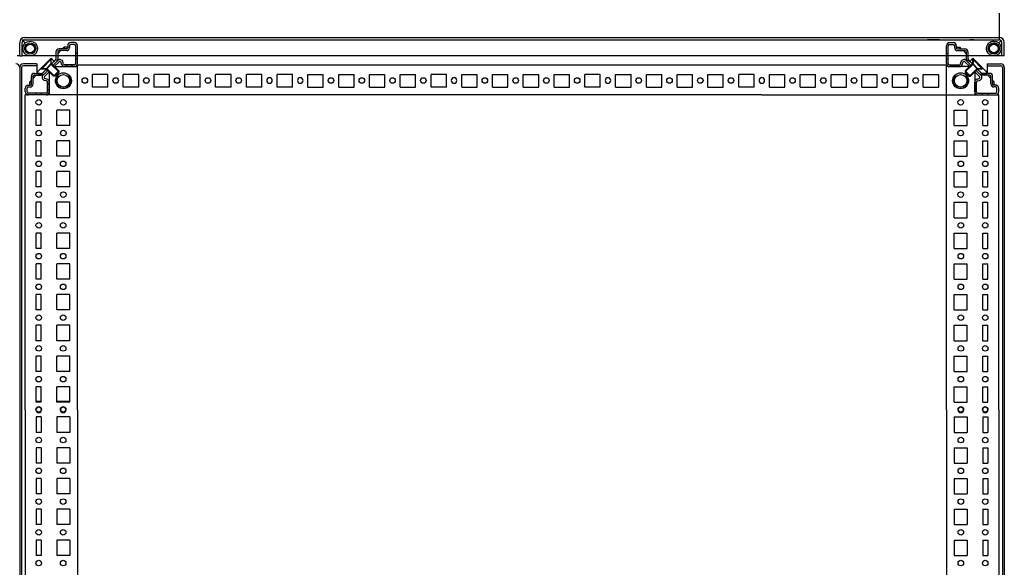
# Model space of a CAD drawing. Header units: inches. Extents: x 100535554 to 201081702, y 63708552 to 127420865.
# Drawn here: x 100540610.7 to 100540802.7, y 63710519.5 to 63710626.5 of the extents above; entities that cross this region are included whole.
import ezdxf

# ---------------------------------------------------------------- set-up
doc = ezdxf.new("R2010")
doc.units = ezdxf.units.IN
doc.header["$MEASUREMENT"] = 0
doc.linetypes.add('HIDDEN', pattern=[0.375, 0.25, -0.125])
doc.styles.get("Standard").update_dxf_attribs({"font": 'arial.ttf'})
doc.dimstyles.new('ISO-25', dxfattribs={"dimtxt": 2.5, "dimasz": 2.5, "dimexe": 1.25, "dimexo": 0.625, "dimtad": 1, "dimtxsty": 'Standard', "dimcen": 2.5, "dimadec": 0, "dimazin": 0, "dimtfac": 1, "dimtmove": 0, "dimatfit": 3, "dimfxl": 1, "dimarcsym": 0})

# ---------------------------------------------------------------- blocks, each defined once
blk = doc.blocks.new('*D82')
at = {"color": 3, "lineweight": -2, "ltscale": 10, "transparency": 16777216}
for p, q in [((100540419.7, 63710623.67), (100540419.7, 63710649.52)), ((100540422.2, 63710648.27), (100540799.28, 63710648.27)), ((100540801.78, 63710622.71), (100540801.78, 63710649.52))]:
    blk.add_line(p, q, dxfattribs=at)
at = {"color": 3, "ltscale": 10, "transparency": 16777216}
for points in [[(100540422.2, 63710648.69), (100540422.2, 63710647.85), (100540419.7, 63710648.27)], [(100540799.28, 63710648.69), (100540799.28, 63710647.85), (100540801.78, 63710648.27)]]:
    blk.add_solid(points, dxfattribs=at)
at = {"layer": 'Defpoints', "color": 0, "ltscale": 10, "transparency": 16777216}
for p in [(100540801.78, 63710648.27), (100540419.7, 63710623.04), (100540801.78, 63710622.08)]:
    blk.add_point(p, dxfattribs=at)
at = {"ltscale": 10, "transparency": 16777216, "insert": (100540610.74, 63710650.17), "char_height": 2.5, "attachment_point": 5}
blk.add_mtext('1200', dxfattribs=at)

msp = doc.modelspace()

# ---------------------------------------------------------------- linework, layer by layer
for p, q in [((100540611.695, 63710623.041), (100540658.574, 63710623.041)), ((100540658.574, 63710623.041), (100540801.775, 63710623.041)), ((100540794.002, 63710623.041), (100540794.242, 63710623.041)), ((100540610.735, 63710619.441), (100540610.735, 63710622.081)), ((100540610.735, 63710619.441), (100540610.735, 63710622.081)), ((100540611.204, 63710622.561), (100540613.539, 63710622.561)), ((100540611.215, 63710619.441), (100540611.215, 63710622.081)), ((100540611.356, 63710622.42), (100540611.811, 63710621.965)), ((100540611.695, 63710622.561), (100540658.574, 63710622.561)), ((100540612.514, 63710622.561), (100540613.539, 63710622.561)), ((100540616.354, 63710622.561), (100540617.127, 63710622.561)), ((100540619.855, 63710620.821), (100540618.415, 63710620.821)), ((100540619.855, 63710620.821), (100540618.415, 63710620.821)), ((100540619.135, 63710620.821), (100540619.431, 63710621.116)), ((100540620.095, 63710621.116), (100540619.431, 63710621.116)), ((100540619.431, 63710621.116), (100540619.431, 63710620.821)), ((100540620.095, 63710621.421), (100540620.095, 63710621.061)), ((100540620.455, 63710621.421), (100540620.455, 63710621.061)), ((100540621.415, 63710622.021), (100540620.695, 63710622.021)), ((100540621.415, 63710621.661), (100540620.695, 63710621.661)), ((100540621.655, 63710617.941), (100540621.655, 63710621.421)), ((100540622.015, 63710617.941), (100540622.015, 63710621.421)), ((100540658.574, 63710622.561), (100540801.775, 63710622.561)), ((100540790.097, 63710622.561), (100540787.762, 63710622.561)), ((100540788.787, 63710622.561), (100540787.762, 63710622.561)), ((100540791.455, 63710617.941), (100540791.455, 63710621.421)), ((100540791.815, 63710617.941), (100540791.815, 63710621.421)), ((100540792.055, 63710622.021), (100540792.775, 63710622.021)), ((100540792.055, 63710621.661), (100540792.775, 63710621.661)), ((100540793.015, 63710621.421), (100540793.015, 63710621.061)), ((100540793.375, 63710621.421), (100540793.375, 63710621.061)), ((100540793.375, 63710621.116), (100540794.04, 63710621.116)), ((100540793.615, 63710620.821), (100540795.055, 63710620.821)), ((100540793.615, 63710620.821), (100540795.055, 63710620.821)), ((100540794.335, 63710620.821), (100540794.04, 63710621.116)), ((100540794.04, 63710621.116), (100540794.04, 63710620.821)), ((100540796.793, 63710622.561), (100540796.02, 63710622.561)), ((100540802.115, 63710622.42), (100540801.66, 63710621.965)), ((100540802.255, 63710619.441), (100540802.255, 63710622.081)), ((100540802.735, 63710619.441), (100540802.735, 63710622.081)), ((100540610.735, 63710619.441), (100540610.255, 63710619.441)), ((100540610.735, 63710619.441), (100540611.215, 63710619.441)), ((100540802.255, 63710619.441), (100540611.215, 63710619.441)), ((100540614.188, 63710616.309), (100540616.864, 63710618.985)), ((100540616.811, 63710618.932), (100540616.811, 63710617.999)), ((100540616.864, 63710618.985), (100540617.543, 63710618.307)), ((100540617.815, 63710620.221), (100540617.815, 63710618.828)), ((100540617.815, 63710620.221), (100540617.815, 63710618.808)), ((100540618.775, 63710620.461), (100540618.175, 63710619.861)), ((100540618.175, 63710620.221), (100540618.175, 63710618.808)), ((100540619.855, 63710620.461), (100540618.415, 63710620.461)), ((100540622.015, 63710619.921), (100540621.655, 63710619.921)), ((100540791.455, 63710619.921), (100540791.815, 63710619.921)), ((100540792.562, 63710619.474), (100540792.562, 63710619.441)), ((100540793.615, 63710620.461), (100540795.055, 63710620.461)), ((100540794.695, 63710620.461), (100540795.295, 63710619.861)), ((100540795.295, 63710620.221), (100540795.295, 63710618.808)), ((100540795.655, 63710620.221), (100540795.655, 63710618.828)), ((100540795.655, 63710620.221), (100540795.655, 63710618.808)), ((100540796.607, 63710618.985), (100540795.928, 63710618.307)), ((100540799.283, 63710616.309), (100540796.607, 63710618.985)), ((100540796.66, 63710618.932), (100540796.66, 63710617.999)), ((100540802.735, 63710619.441), (100540802.255, 63710619.441)), ((100540610.735, 63710617.161), (100540610.735, 63710483.719)), ((100540610.735, 63710617.161), (100540610.735, 63710483.719)), ((100540611.095, 63710617.161), (100540611.095, 63710483.719)), ((100540614.095, 63710617.881), (100540611.455, 63710617.881)), ((100540614.095, 63710617.521), (100540611.455, 63710617.521)), ((100540614.095, 63710617.881), (100540614.095, 63710616.021)), ((100540616.898, 63710618.805), (100540615.031, 63710616.938)), ((100540615.233, 63710616.126), (100540617.745, 63710618.639)), ((100540616.898, 63710617.956), (100540615.88, 63710616.938)), ((100540616.768, 63710617.956), (100540616.811, 63710617.999)), ((100540616.938, 63710617.872), (100540616.811, 63710617.999)), ((100540616.896, 63710617.829), (100540616.938, 63710617.872)), ((100540616.898, 63710617.956), (100540616.898, 63710618.805)), ((100540616.898, 63710618.771), (100540617.029, 63710618.771)), ((100540618.341, 63710616.514), (100540616.898, 63710617.956)), ((100540616.898, 63710617.746), (100540616.898, 63710617.956)), ((100540618.341, 63710616.304), (100540616.898, 63710617.746)), ((100540616.938, 63710617.872), (100540617.108, 63710617.872)), ((100540617.235, 63710617.62), (100540618.165, 63710618.55)), ((100540617.49, 63710617.365), (100540618.42, 63710618.295)), ((100540617.514, 63710617.341), (100540622.015, 63710617.341)), ((100540618.91, 63710617.806), (100540618.824, 63710618.179)), ((100540619.261, 63710617.887), (100540619.174, 63710618.26)), ((100540621.415, 63710617.701), (100540619.494, 63710617.701)), ((100540621.415, 63710617.341), (100540619.494, 63710617.341)), ((100540619.915, 63710617.341), (100540619.915, 63710617.701)), ((100540620.995, 63710617.341), (100540620.995, 63710617.701)), ((100540622.015, 63710618.841), (100540621.655, 63710618.841)), ((100540621.969, 63710617.709), (100540791.502, 63710617.709)), ((100540622.015, 63710567.389), (100540622.015, 63710617.709)), ((100540791.455, 63710618.841), (100540791.815, 63710618.841)), ((100540791.455, 63710567.389), (100540791.455, 63710617.709)), ((100540792.055, 63710617.701), (100540793.977, 63710617.701)), ((100540795.957, 63710617.341), (100540792.055, 63710617.341)), ((100540792.055, 63710617.341), (100540793.977, 63710617.341)), ((100540792.475, 63710617.341), (100540792.475, 63710617.701)), ((100540793.555, 63710617.341), (100540793.555, 63710617.701)), ((100540794.21, 63710617.887), (100540794.297, 63710618.26)), ((100540794.561, 63710617.806), (100540794.647, 63710618.179)), ((100540795.981, 63710617.365), (100540795.051, 63710618.295)), ((100540795.13, 63710616.514), (100540796.573, 63710617.956)), ((100540795.13, 63710616.304), (100540796.573, 63710617.746)), ((100540796.236, 63710617.62), (100540795.306, 63710618.55)), ((100540798.238, 63710616.126), (100540795.726, 63710618.639)), ((100540796.533, 63710617.872), (100540796.363, 63710617.872)), ((100540796.533, 63710617.872), (100540796.66, 63710617.999)), ((100540796.575, 63710617.829), (100540796.533, 63710617.872)), ((100540796.573, 63710617.956), (100540796.573, 63710618.805)), ((100540796.573, 63710618.805), (100540798.44, 63710616.938)), ((100540796.573, 63710617.956), (100540797.591, 63710616.938)), ((100540796.573, 63710617.746), (100540796.573, 63710617.956)), ((100540796.702, 63710617.956), (100540796.66, 63710617.999)), ((100540799.375, 63710617.881), (100540799.375, 63710616.021)), ((100540799.375, 63710617.881), (100540802.015, 63710617.881)), ((100540799.375, 63710617.521), (100540802.015, 63710617.521)), ((100540802.375, 63710617.161), (100540802.375, 63710483.719)), ((100540802.735, 63710617.161), (100540802.735, 63710483.719)), ((100540613.015, 63710613.981), (100540613.015, 63710615.421)), ((100540613.015, 63710613.981), (100540613.015, 63710615.421)), ((100540613.375, 63710615.061), (100540613.975, 63710615.661)), ((100540613.375, 63710613.981), (100540613.375, 63710615.421)), ((100540613.615, 63710616.021), (100540615.009, 63710616.021)), ((100540613.615, 63710616.021), (100540615.028, 63710616.021)), ((100540613.615, 63710616.021), (100540615.028, 63710616.021)), ((100540613.615, 63710616.021), (100540615.009, 63710616.021)), ((100540613.615, 63710615.661), (100540614.978, 63710615.661)), ((100540614.259, 63710615.9), (100540614.178, 63710615.98)), ((100540614.25, 63710616.021), (100540614.73, 63710616.021)), ((100540614.73, 63710615.891), (100540614.259, 63710615.9)), ((100540614.349, 63710616.021), (100540614.73, 63710616.021)), ((100540614.73, 63710616.021), (100540614.349, 63710616.021)), ((100540614.774, 63710616.896), (100540615.708, 63710616.896)), ((100540615.88, 63710616.938), (100540615.031, 63710616.938)), ((100540615.287, 63710615.671), (100540616.217, 63710616.601)), ((100540615.348, 63710616.941), (100540615.708, 63710616.941)), ((100540615.541, 63710615.416), (100540616.471, 63710616.347)), ((100540615.835, 63710616.769), (100540615.708, 63710616.896)), ((100540615.835, 63710616.769), (100540615.878, 63710616.811)), ((100540615.835, 63710616.769), (100540615.835, 63710616.599)), ((100540617.322, 63710615.496), (100540615.88, 63710616.938)), ((100540616.09, 63710616.938), (100540615.88, 63710616.938)), ((100540617.533, 63710615.496), (100540616.09, 63710616.938)), ((100540616.495, 63710616.323), (100540616.495, 63710611.821)), ((100540618.341, 63710616.514), (100540617.322, 63710615.496)), ((100540617.662, 63710615.496), (100540617.322, 63710615.496)), ((100540618.341, 63710616.175), (100540617.662, 63710615.496)), ((100540618.341, 63710616.514), (100540618.341, 63710616.175)), ((100540624.945, 63710613.321), (100540624.945, 63710615.841)), ((100540627.945, 63710615.841), (100540624.945, 63710615.841)), ((100540627.945, 63710613.321), (100540627.945, 63710615.841)), ((100540630.945, 63710613.321), (100540630.945, 63710615.841)), ((100540633.945, 63710615.841), (100540630.945, 63710615.841)), ((100540633.945, 63710613.321), (100540633.945, 63710615.841)), ((100540636.945, 63710613.321), (100540636.945, 63710615.841)), ((100540639.945, 63710615.841), (100540636.945, 63710615.841)), ((100540639.945, 63710613.321), (100540639.945, 63710615.841)), ((100540642.945, 63710613.321), (100540642.945, 63710615.841)), ((100540645.945, 63710615.841), (100540642.945, 63710615.841)), ((100540645.945, 63710613.321), (100540645.945, 63710615.841)), ((100540648.945, 63710613.321), (100540648.945, 63710615.841)), ((100540651.945, 63710615.841), (100540648.945, 63710615.841)), ((100540651.945, 63710613.321), (100540651.945, 63710615.841)), ((100540657.945, 63710615.841), (100540654.945, 63710615.841)), ((100540654.945, 63710613.321), (100540654.945, 63710615.841)), ((100540657.945, 63710613.321), (100540657.945, 63710615.841)), ((100540663.945, 63710615.841), (100540660.945, 63710615.841)), ((100540660.945, 63710613.321), (100540660.945, 63710615.841)), ((100540663.945, 63710613.321), (100540663.945, 63710615.841)), ((100540666.945, 63710613.321), (100540666.945, 63710615.841)), ((100540666.945, 63710615.841), (100540669.945, 63710615.841)), ((100540669.945, 63710613.321), (100540669.945, 63710615.841)), ((100540672.945, 63710613.321), (100540672.945, 63710615.841)), ((100540672.945, 63710615.841), (100540675.945, 63710615.841)), ((100540675.945, 63710613.321), (100540675.945, 63710615.841)), ((100540678.945, 63710615.841), (100540681.945, 63710615.841)), ((100540678.945, 63710613.321), (100540678.945, 63710615.841)), ((100540681.945, 63710613.321), (100540681.945, 63710615.841)), ((100540684.945, 63710613.321), (100540684.945, 63710615.841)), ((100540684.945, 63710615.841), (100540687.945, 63710615.841)), ((100540687.945, 63710613.321), (100540687.945, 63710615.841)), ((100540693.945, 63710615.841), (100540690.945, 63710615.841)), ((100540690.945, 63710613.321), (100540690.945, 63710615.841)), ((100540690.945, 63710613.321), (100540690.945, 63710615.841)), ((100540693.945, 63710613.321), (100540693.945, 63710615.841)), ((100540696.945, 63710613.321), (100540696.945, 63710615.841)), ((100540696.945, 63710615.841), (100540699.945, 63710615.841)), ((100540699.945, 63710613.321), (100540699.945, 63710615.841)), ((100540702.945, 63710613.321), (100540702.945, 63710615.841)), ((100540702.945, 63710615.841), (100540705.945, 63710615.841)), ((100540705.945, 63710613.321), (100540705.945, 63710615.841)), ((100540708.945, 63710615.841), (100540711.945, 63710615.841)), ((100540708.945, 63710613.321), (100540708.945, 63710615.841)), ((100540711.945, 63710613.321), (100540711.945, 63710615.841)), ((100540714.945, 63710613.321), (100540714.945, 63710615.841)), ((100540714.945, 63710615.841), (100540717.945, 63710615.841)), ((100540717.945, 63710613.321), (100540717.945, 63710615.841)), ((100540723.945, 63710615.841), (100540720.945, 63710615.841)), ((100540720.945, 63710613.321), (100540720.945, 63710615.841)), ((100540720.945, 63710613.321), (100540720.945, 63710615.841)), ((100540723.945, 63710613.321), (100540723.945, 63710615.841)), ((100540726.945, 63710613.321), (100540726.945, 63710615.841)), ((100540726.945, 63710615.841), (100540729.945, 63710615.841)), ((100540729.945, 63710613.321), (100540729.945, 63710615.841)), ((100540732.945, 63710613.321), (100540732.945, 63710615.841)), ((100540732.945, 63710615.841), (100540735.945, 63710615.841)), ((100540735.945, 63710613.321), (100540735.945, 63710615.841)), ((100540738.945, 63710615.841), (100540741.945, 63710615.841)), ((100540738.945, 63710613.321), (100540738.945, 63710615.841)), ((100540741.945, 63710613.321), (100540741.945, 63710615.841)), ((100540744.945, 63710613.321), (100540744.945, 63710615.841)), ((100540744.945, 63710615.841), (100540747.945, 63710615.841)), ((100540747.945, 63710613.321), (100540747.945, 63710615.841)), ((100540753.945, 63710615.841), (100540750.945, 63710615.841)), ((100540750.945, 63710613.321), (100540750.945, 63710615.841)), ((100540750.945, 63710613.321), (100540750.945, 63710615.841)), ((100540753.945, 63710613.321), (100540753.945, 63710615.841)), ((100540756.945, 63710613.321), (100540756.945, 63710615.841)), ((100540756.945, 63710615.841), (100540759.945, 63710615.841)), ((100540759.945, 63710613.321), (100540759.945, 63710615.841)), ((100540762.945, 63710613.321), (100540762.945, 63710615.841)), ((100540762.945, 63710615.841), (100540765.945, 63710615.841)), ((100540765.945, 63710613.321), (100540765.945, 63710615.841)), ((100540768.945, 63710615.841), (100540771.945, 63710615.841)), ((100540768.945, 63710613.321), (100540768.945, 63710615.841)), ((100540771.945, 63710613.321), (100540771.945, 63710615.841)), ((100540774.945, 63710613.321), (100540774.945, 63710615.841)), ((100540774.945, 63710615.841), (100540777.945, 63710615.841)), ((100540777.945, 63710613.321), (100540777.945, 63710615.841)), ((100540780.945, 63710613.321), (100540780.945, 63710615.841)), ((100540780.945, 63710615.841), (100540783.945, 63710615.841)), ((100540783.945, 63710613.321), (100540783.945, 63710615.841)), ((100540786.945, 63710613.321), (100540786.945, 63710615.841)), ((100540786.945, 63710615.841), (100540789.945, 63710615.841)), ((100540789.945, 63710613.321), (100540789.945, 63710615.841)), ((100540795.13, 63710616.514), (100540796.149, 63710615.496)), ((100540795.13, 63710616.514), (100540795.13, 63710616.175)), ((100540795.13, 63710616.175), (100540795.809, 63710615.496)), ((100540795.809, 63710615.496), (100540796.149, 63710615.496)), ((100540795.938, 63710615.496), (100540797.381, 63710616.938)), ((100540796.149, 63710615.496), (100540797.591, 63710616.938)), ((100540796.975, 63710616.323), (100540796.975, 63710611.821)), ((100540797.93, 63710615.416), (100540796.999, 63710616.347)), ((100540798.184, 63710615.671), (100540797.254, 63710616.601)), ((100540797.381, 63710616.938), (100540797.591, 63710616.938)), ((100540797.591, 63710616.938), (100540798.44, 63710616.938)), ((100540797.636, 63710616.769), (100540797.593, 63710616.811)), ((100540797.636, 63710616.769), (100540797.763, 63710616.896)), ((100540797.636, 63710616.769), (100540797.636, 63710616.599)), ((100540797.763, 63710616.896), (100540797.721, 63710616.938)), ((100540798.697, 63710616.896), (100540797.763, 63710616.896)), ((100540799.855, 63710616.021), (100540798.493, 63710616.021)), ((100540799.855, 63710616.021), (100540798.493, 63710616.021)), ((100540799.855, 63710616.021), (100540798.493, 63710616.021)), ((100540799.855, 63710615.661), (100540798.493, 63710615.661)), ((100540799.122, 63710616.021), (100540798.741, 63710616.021)), ((100540799.221, 63710616.021), (100540798.741, 63710616.021)), ((100540798.741, 63710616.021), (100540799.122, 63710616.021)), ((100540798.741, 63710615.891), (100540799.212, 63710615.9)), ((100540799.212, 63710615.9), (100540799.293, 63710615.98)), ((100540800.095, 63710615.061), (100540799.495, 63710615.661)), ((100540800.095, 63710613.981), (100540800.095, 63710615.421)), ((100540800.455, 63710613.981), (100540800.455, 63710615.421)), ((100540800.455, 63710613.981), (100540800.455, 63710615.421)), ((100540611.815, 63710612.421), (100540611.815, 63710613.141)), ((100540612.175, 63710613.741), (100540612.175, 63710613.691)), ((100540612.175, 63710613.741), (100540612.775, 63710613.741)), ((100540612.175, 63710612.421), (100540612.175, 63710613.141)), ((100540612.415, 63710613.741), (100540612.775, 63710613.741)), ((100540612.415, 63710613.381), (100540612.775, 63710613.381)), ((100540613.015, 63710614.701), (100540612.72, 63710614.405)), ((100540612.72, 63710613.741), (100540612.72, 63710614.405)), ((100540612.72, 63710614.405), (100540613.015, 63710614.405)), ((100540615.949, 63710614.576), (100540615.576, 63710614.662)), ((100540616.03, 63710614.927), (100540615.657, 63710615.013)), ((100540616.135, 63710612.421), (100540616.135, 63710614.342)), ((100540616.495, 63710613.921), (100540616.135, 63710613.921)), ((100540616.495, 63710612.421), (100540616.495, 63710614.342)), ((100540627.945, 63710613.321), (100540624.945, 63710613.321)), ((100540633.945, 63710613.321), (100540630.945, 63710613.321)), ((100540639.945, 63710613.321), (100540636.945, 63710613.321)), ((100540645.945, 63710613.321), (100540642.945, 63710613.321)), ((100540651.945, 63710613.321), (100540648.945, 63710613.321)), ((100540657.945, 63710613.321), (100540654.945, 63710613.321)), ((100540663.945, 63710613.321), (100540660.945, 63710613.321)), ((100540666.945, 63710613.321), (100540669.945, 63710613.321)), ((100540672.945, 63710613.321), (100540675.945, 63710613.321)), ((100540678.945, 63710613.321), (100540681.945, 63710613.321)), ((100540684.945, 63710613.321), (100540687.945, 63710613.321)), ((100540693.945, 63710613.321), (100540690.945, 63710613.321)), ((100540696.945, 63710613.321), (100540699.945, 63710613.321)), ((100540702.945, 63710613.321), (100540705.945, 63710613.321)), ((100540708.945, 63710613.321), (100540711.945, 63710613.321)), ((100540714.945, 63710613.321), (100540717.945, 63710613.321)), ((100540723.945, 63710613.321), (100540720.945, 63710613.321)), ((100540726.945, 63710613.321), (100540729.945, 63710613.321)), ((100540732.945, 63710613.321), (100540735.945, 63710613.321)), ((100540738.945, 63710613.321), (100540741.945, 63710613.321)), ((100540744.945, 63710613.321), (100540747.945, 63710613.321)), ((100540753.945, 63710613.321), (100540750.945, 63710613.321)), ((100540756.945, 63710613.321), (100540759.945, 63710613.321)), ((100540762.945, 63710613.321), (100540765.945, 63710613.321)), ((100540768.945, 63710613.321), (100540771.945, 63710613.321)), ((100540774.945, 63710613.321), (100540777.945, 63710613.321)), ((100540780.945, 63710613.321), (100540783.945, 63710613.321)), ((100540786.945, 63710613.321), (100540789.945, 63710613.321)), ((100540796.975, 63710612.421), (100540796.975, 63710614.342)), ((100540796.975, 63710613.921), (100540797.335, 63710613.921)), ((100540797.335, 63710612.421), (100540797.335, 63710614.342)), ((100540797.441, 63710614.927), (100540797.814, 63710615.013)), ((100540797.521, 63710614.576), (100540797.895, 63710614.662)), ((100540800.455, 63710614.701), (100540800.751, 63710614.405)), ((100540800.751, 63710614.405), (100540800.455, 63710614.405)), ((100540801.295, 63710613.741), (100540800.695, 63710613.741)), ((100540801.055, 63710613.741), (100540800.695, 63710613.741)), ((100540801.055, 63710613.381), (100540800.695, 63710613.381)), ((100540800.751, 63710613.741), (100540800.751, 63710614.405)), ((100540801.295, 63710613.741), (100540801.295, 63710613.691)), ((100540801.295, 63710612.421), (100540801.295, 63710613.141)), ((100540801.655, 63710612.421), (100540801.655, 63710613.141)), ((100540622.015, 63710611.821), (100540611.815, 63710611.821)), ((100540615.895, 63710611.821), (100540611.815, 63710611.821)), ((100540611.815, 63710567.389), (100540611.815, 63710611.821)), ((100540612.175, 63710611.871), (100540612.175, 63710611.821)), ((100540615.895, 63710612.181), (100540612.415, 63710612.181)), ((100540615.895, 63710611.821), (100540612.415, 63710611.821)), ((100540613.915, 63710611.821), (100540613.915, 63710612.181)), ((100540614.995, 63710611.821), (100540614.995, 63710612.181)), ((100540616.495, 63710612.841), (100540616.135, 63710612.841)), ((100540658.735, 63710611.821), (100540622.015, 63710611.821)), ((100540755.445, 63710611.821), (100540658.735, 63710611.821)), ((100540755.445, 63710611.821), (100540791.455, 63710611.821)), ((100540791.455, 63710611.821), (100540801.655, 63710611.821)), ((100540796.975, 63710612.841), (100540797.335, 63710612.841)), ((100540797.575, 63710612.181), (100540801.055, 63710612.181)), ((100540797.575, 63710611.821), (100540801.655, 63710611.821)), ((100540797.575, 63710611.821), (100540801.055, 63710611.821)), ((100540798.475, 63710611.821), (100540798.475, 63710612.181)), ((100540799.555, 63710611.821), (100540799.555, 63710612.181)), ((100540801.295, 63710611.871), (100540801.295, 63710611.821)), ((100540801.655, 63710567.389), (100540801.655, 63710611.821)), ((100540613.975, 63710605.881), (100540613.975, 63710608.881)), ((100540614.935, 63710608.881), (100540613.975, 63710608.881)), ((100540614.935, 63710605.881), (100540614.935, 63710608.881)), ((100540620.515, 63710608.881), (100540617.995, 63710608.881)), ((100540617.995, 63710605.881), (100540617.995, 63710608.881)), ((100540620.515, 63710605.881), (100540620.515, 63710608.881)), ((100540792.955, 63710608.881), (100540795.475, 63710608.881)), ((100540792.955, 63710605.881), (100540792.955, 63710608.881)), ((100540795.475, 63710605.881), (100540795.475, 63710608.881)), ((100540798.535, 63710605.881), (100540798.535, 63710608.881)), ((100540798.535, 63710608.881), (100540799.495, 63710608.881)), ((100540799.495, 63710605.881), (100540799.495, 63710608.881)), ((100540614.935, 63710605.881), (100540613.975, 63710605.881)), ((100540620.515, 63710605.881), (100540617.995, 63710605.881)), ((100540792.955, 63710605.881), (100540795.475, 63710605.881)), ((100540798.535, 63710605.881), (100540799.495, 63710605.881)), ((100540613.975, 63710599.881), (100540613.975, 63710602.881)), ((100540614.935, 63710602.881), (100540613.975, 63710602.881)), ((100540614.935, 63710599.881), (100540614.935, 63710602.881)), ((100540620.515, 63710602.881), (100540617.995, 63710602.881)), ((100540617.995, 63710599.881), (100540617.995, 63710602.881)), ((100540620.515, 63710599.881), (100540620.515, 63710602.881)), ((100540792.955, 63710602.881), (100540795.475, 63710602.881)), ((100540792.955, 63710599.881), (100540792.955, 63710602.881)), ((100540795.475, 63710599.881), (100540795.475, 63710602.881)), ((100540798.535, 63710599.881), (100540798.535, 63710602.881)), ((100540798.535, 63710602.881), (100540799.495, 63710602.881)), ((100540799.495, 63710599.881), (100540799.495, 63710602.881)), ((100540614.935, 63710599.881), (100540613.975, 63710599.881)), ((100540620.515, 63710599.881), (100540617.995, 63710599.881)), ((100540792.955, 63710599.881), (100540795.475, 63710599.881)), ((100540798.535, 63710599.881), (100540799.495, 63710599.881)), ((100540614.935, 63710596.881), (100540613.975, 63710596.881)), ((100540613.975, 63710593.881), (100540613.975, 63710596.881)), ((100540614.935, 63710593.881), (100540614.935, 63710596.881)), ((100540620.515, 63710596.881), (100540617.995, 63710596.881)), ((100540617.995, 63710593.881), (100540617.995, 63710596.881)), ((100540620.515, 63710593.881), (100540620.515, 63710596.881)), ((100540792.955, 63710596.881), (100540795.475, 63710596.881)), ((100540792.955, 63710593.881), (100540792.955, 63710596.881)), ((100540795.475, 63710593.881), (100540795.475, 63710596.881)), ((100540798.535, 63710593.881), (100540798.535, 63710596.881)), ((100540798.535, 63710596.881), (100540799.495, 63710596.881)), ((100540799.495, 63710593.881), (100540799.495, 63710596.881)), ((100540614.935, 63710593.881), (100540613.975, 63710593.881)), ((100540620.515, 63710593.881), (100540617.995, 63710593.881)), ((100540792.955, 63710593.881), (100540795.475, 63710593.881)), ((100540798.535, 63710593.881), (100540799.495, 63710593.881)), ((100540613.975, 63710587.881), (100540613.975, 63710590.881)), ((100540614.935, 63710590.881), (100540613.975, 63710590.881)), ((100540614.935, 63710587.881), (100540614.935, 63710590.881)), ((100540620.515, 63710590.881), (100540617.995, 63710590.881)), ((100540617.995, 63710587.881), (100540617.995, 63710590.881)), ((100540620.515, 63710587.881), (100540620.515, 63710590.881)), ((100540792.955, 63710590.881), (100540795.475, 63710590.881)), ((100540792.955, 63710587.881), (100540792.955, 63710590.881)), ((100540795.475, 63710587.881), (100540795.475, 63710590.881)), ((100540798.535, 63710587.881), (100540798.535, 63710590.881)), ((100540798.535, 63710590.881), (100540799.495, 63710590.881)), ((100540799.495, 63710587.881), (100540799.495, 63710590.881)), ((100540614.935, 63710587.881), (100540613.975, 63710587.881)), ((100540620.515, 63710587.881), (100540617.995, 63710587.881)), ((100540792.955, 63710587.881), (100540795.475, 63710587.881)), ((100540798.535, 63710587.881), (100540799.495, 63710587.881)), ((100540614.935, 63710584.881), (100540613.975, 63710584.881)), ((100540613.975, 63710581.881), (100540613.975, 63710584.881)), ((100540614.935, 63710581.881), (100540614.935, 63710584.881)), ((100540620.515, 63710584.881), (100540617.995, 63710584.881)), ((100540617.995, 63710581.881), (100540617.995, 63710584.881)), ((100540620.515, 63710581.881), (100540620.515, 63710584.881)), ((100540792.955, 63710584.881), (100540795.475, 63710584.881)), ((100540792.955, 63710581.881), (100540792.955, 63710584.881)), ((100540795.475, 63710581.881), (100540795.475, 63710584.881)), ((100540798.535, 63710581.881), (100540798.535, 63710584.881)), ((100540798.535, 63710584.881), (100540799.495, 63710584.881)), ((100540799.495, 63710581.881), (100540799.495, 63710584.881)), ((100540614.935, 63710581.881), (100540613.975, 63710581.881)), ((100540620.515, 63710581.881), (100540617.995, 63710581.881)), ((100540792.955, 63710581.881), (100540795.475, 63710581.881)), ((100540798.535, 63710581.881), (100540799.495, 63710581.881)), ((100540614.935, 63710578.881), (100540613.975, 63710578.881)), ((100540613.975, 63710575.881), (100540613.975, 63710578.881)), ((100540614.935, 63710575.881), (100540614.935, 63710578.881)), ((100540620.515, 63710578.881), (100540617.995, 63710578.881)), ((100540617.995, 63710575.881), (100540617.995, 63710578.881)), ((100540620.515, 63710575.881), (100540620.515, 63710578.881)), ((100540792.955, 63710578.881), (100540795.475, 63710578.881)), ((100540792.955, 63710575.881), (100540792.955, 63710578.881)), ((100540795.475, 63710575.881), (100540795.475, 63710578.881)), ((100540798.535, 63710578.881), (100540799.495, 63710578.881)), ((100540798.535, 63710575.881), (100540798.535, 63710578.881)), ((100540799.495, 63710575.881), (100540799.495, 63710578.881)), ((100540614.935, 63710575.881), (100540613.975, 63710575.881)), ((100540620.515, 63710575.881), (100540617.995, 63710575.881)), ((100540792.955, 63710575.881), (100540795.475, 63710575.881)), ((100540798.535, 63710575.881), (100540799.495, 63710575.881)), ((100540614.935, 63710572.881), (100540613.975, 63710572.881)), ((100540613.975, 63710569.881), (100540613.975, 63710572.881)), ((100540614.935, 63710569.881), (100540614.935, 63710572.881)), ((100540620.515, 63710572.881), (100540617.995, 63710572.881)), ((100540617.995, 63710569.881), (100540617.995, 63710572.881)), ((100540620.515, 63710569.881), (100540620.515, 63710572.881)), ((100540792.955, 63710572.881), (100540795.475, 63710572.881)), ((100540792.955, 63710569.881), (100540792.955, 63710572.881)), ((100540795.475, 63710569.881), (100540795.475, 63710572.881)), ((100540798.535, 63710572.881), (100540799.495, 63710572.881)), ((100540798.535, 63710569.881), (100540798.535, 63710572.881)), ((100540799.495, 63710569.881), (100540799.495, 63710572.881)), ((100540614.935, 63710569.881), (100540613.975, 63710569.881)), ((100540620.515, 63710569.881), (100540617.995, 63710569.881)), ((100540792.955, 63710569.881), (100540795.475, 63710569.881)), ((100540798.535, 63710569.881), (100540799.495, 63710569.881)), ((100540611.815, 63710550.381), (100540611.815, 63710567.353)), ((100540622.015, 63710550.381), (100540622.015, 63710567.353)), ((100540791.455, 63710550.381), (100540791.455, 63710567.353)), ((100540801.655, 63710550.381), (100540801.655, 63710567.353)), ((100540613.975, 63710563.881), (100540613.975, 63710566.881)), ((100540614.935, 63710566.881), (100540613.975, 63710566.881)), ((100540614.935, 63710563.881), (100540614.935, 63710566.881)), ((100540617.995, 63710563.881), (100540617.995, 63710566.881)), ((100540620.515, 63710566.881), (100540617.995, 63710566.881)), ((100540620.515, 63710563.881), (100540620.515, 63710566.881)), ((100540792.955, 63710563.881), (100540792.955, 63710566.881)), ((100540792.955, 63710566.881), (100540795.475, 63710566.881)), ((100540795.475, 63710563.881), (100540795.475, 63710566.881)), ((100540798.535, 63710563.881), (100540798.535, 63710566.881)), ((100540798.535, 63710566.881), (100540799.495, 63710566.881)), ((100540799.495, 63710563.881), (100540799.495, 63710566.881)), ((100540614.935, 63710563.881), (100540613.975, 63710563.881)), ((100540620.515, 63710563.881), (100540617.995, 63710563.881)), ((100540792.955, 63710563.881), (100540795.475, 63710563.881)), ((100540798.535, 63710563.881), (100540799.495, 63710563.881)), ((100540613.975, 63710557.881), (100540613.975, 63710560.881)), ((100540614.935, 63710560.881), (100540613.975, 63710560.881)), ((100540614.935, 63710557.881), (100540614.935, 63710560.881)), ((100540617.995, 63710557.881), (100540617.995, 63710560.881)), ((100540620.515, 63710560.881), (100540617.995, 63710560.881)), ((100540620.515, 63710557.881), (100540620.515, 63710560.881)), ((100540792.955, 63710557.881), (100540792.955, 63710560.881)), ((100540792.955, 63710560.881), (100540795.475, 63710560.881)), ((100540795.475, 63710557.881), (100540795.475, 63710560.881)), ((100540798.535, 63710557.881), (100540798.535, 63710560.881)), ((100540798.535, 63710560.881), (100540799.495, 63710560.881)), ((100540799.495, 63710557.881), (100540799.495, 63710560.881)), ((100540614.935, 63710557.881), (100540613.975, 63710557.881)), ((100540620.515, 63710557.881), (100540617.995, 63710557.881)), ((100540792.955, 63710557.881), (100540795.475, 63710557.881)), ((100540798.535, 63710557.881), (100540799.495, 63710557.881)), ((100540613.975, 63710551.881), (100540613.975, 63710554.881)), ((100540614.935, 63710554.881), (100540613.975, 63710554.881)), ((100540614.935, 63710551.881), (100540614.935, 63710554.881)), ((100540617.995, 63710551.881), (100540617.995, 63710554.881)), ((100540620.515, 63710554.881), (100540617.995, 63710554.881)), ((100540620.515, 63710551.881), (100540620.515, 63710554.881)), ((100540792.955, 63710551.881), (100540792.955, 63710554.881)), ((100540792.955, 63710554.881), (100540795.475, 63710554.881)), ((100540795.475, 63710551.881), (100540795.475, 63710554.881)), ((100540798.535, 63710551.881), (100540798.535, 63710554.881)), ((100540798.535, 63710554.881), (100540799.495, 63710554.881)), ((100540799.495, 63710551.881), (100540799.495, 63710554.881)), ((100540614.935, 63710551.999), (100540613.975, 63710551.999)), ((100540614.935, 63710551.881), (100540613.975, 63710551.881)), ((100540620.515, 63710551.999), (100540617.995, 63710551.999)), ((100540620.515, 63710551.881), (100540617.995, 63710551.881)), ((100540792.955, 63710551.881), (100540795.475, 63710551.881)), ((100540798.535, 63710551.881), (100540799.495, 63710551.881)), ((100540611.815, 63710550.381), (100540611.815, 63710489.059)), ((100540622.015, 63710550.381), (100540622.015, 63710489.059)), ((100540791.455, 63710550.381), (100540791.455, 63710489.059)), ((100540801.655, 63710550.381), (100540801.655, 63710489.059)), ((100540613.975, 63710548.999), (100540613.975, 63710545.999)), ((100540614.935, 63710548.999), (100540613.975, 63710548.999)), ((100540614.935, 63710548.999), (100540614.935, 63710545.999)), ((100540617.995, 63710548.999), (100540617.995, 63710545.999)), ((100540620.515, 63710548.999), (100540617.995, 63710548.999)), ((100540620.515, 63710548.999), (100540620.515, 63710545.999)), ((100540792.955, 63710548.999), (100540792.955, 63710545.999)), ((100540792.955, 63710548.999), (100540795.475, 63710548.999)), ((100540795.475, 63710548.999), (100540795.475, 63710545.999)), ((100540798.535, 63710548.999), (100540798.535, 63710545.999)), ((100540798.535, 63710548.999), (100540799.495, 63710548.999)), ((100540799.495, 63710548.999), (100540799.495, 63710545.999)), ((100540614.935, 63710545.999), (100540613.975, 63710545.999)), ((100540620.515, 63710545.999), (100540617.995, 63710545.999)), ((100540792.955, 63710545.999), (100540795.475, 63710545.999)), ((100540798.535, 63710545.999), (100540799.495, 63710545.999)), ((100540613.975, 63710542.999), (100540613.975, 63710539.999)), ((100540614.935, 63710542.999), (100540613.975, 63710542.999)), ((100540614.935, 63710542.999), (100540614.935, 63710539.999)), ((100540617.995, 63710542.999), (100540617.995, 63710539.999)), ((100540620.515, 63710542.999), (100540617.995, 63710542.999)), ((100540620.515, 63710542.999), (100540620.515, 63710539.999)), ((100540792.955, 63710542.999), (100540792.955, 63710539.999)), ((100540792.955, 63710542.999), (100540795.475, 63710542.999)), ((100540795.475, 63710542.999), (100540795.475, 63710539.999)), ((100540798.535, 63710542.999), (100540798.535, 63710539.999)), ((100540798.535, 63710542.999), (100540799.495, 63710542.999)), ((100540799.495, 63710542.999), (100540799.495, 63710539.999)), ((100540614.935, 63710539.999), (100540613.975, 63710539.999)), ((100540620.515, 63710539.999), (100540617.995, 63710539.999)), ((100540792.955, 63710539.999), (100540795.475, 63710539.999)), ((100540798.535, 63710539.999), (100540799.495, 63710539.999)), ((100540613.975, 63710536.999), (100540613.975, 63710533.999)), ((100540614.935, 63710536.999), (100540613.975, 63710536.999)), ((100540614.935, 63710536.999), (100540614.935, 63710533.999)), ((100540617.995, 63710536.999), (100540617.995, 63710533.999)), ((100540620.515, 63710536.999), (100540617.995, 63710536.999)), ((100540620.515, 63710536.999), (100540620.515, 63710533.999)), ((100540792.955, 63710536.999), (100540792.955, 63710533.999)), ((100540792.955, 63710536.999), (100540795.475, 63710536.999)), ((100540795.475, 63710536.999), (100540795.475, 63710533.999)), ((100540798.535, 63710536.999), (100540798.535, 63710533.999)), ((100540798.535, 63710536.999), (100540799.495, 63710536.999)), ((100540799.495, 63710536.999), (100540799.495, 63710533.999)), ((100540614.935, 63710533.999), (100540613.975, 63710533.999)), ((100540620.515, 63710533.999), (100540617.995, 63710533.999)), ((100540792.955, 63710533.999), (100540795.475, 63710533.999)), ((100540798.535, 63710533.999), (100540799.495, 63710533.999)), ((100540613.975, 63710530.999), (100540613.975, 63710527.999)), ((100540614.935, 63710530.999), (100540613.975, 63710530.999)), ((100540614.935, 63710530.999), (100540614.935, 63710527.999)), ((100540617.995, 63710530.999), (100540617.995, 63710527.999)), ((100540620.515, 63710530.999), (100540617.995, 63710530.999)), ((100540620.515, 63710530.999), (100540620.515, 63710527.999)), ((100540792.955, 63710530.999), (100540792.955, 63710527.999)), ((100540792.955, 63710530.999), (100540795.475, 63710530.999)), ((100540795.475, 63710530.999), (100540795.475, 63710527.999)), ((100540798.535, 63710530.999), (100540798.535, 63710527.999)), ((100540798.535, 63710530.999), (100540799.495, 63710530.999)), ((100540799.495, 63710530.999), (100540799.495, 63710527.999)), ((100540614.935, 63710527.999), (100540613.975, 63710527.999)), ((100540620.515, 63710527.999), (100540617.995, 63710527.999)), ((100540792.955, 63710527.999), (100540795.475, 63710527.999)), ((100540798.535, 63710527.999), (100540799.495, 63710527.999)), ((100540614.935, 63710524.999), (100540613.975, 63710524.999)), ((100540613.975, 63710524.999), (100540613.975, 63710521.999)), ((100540614.935, 63710524.999), (100540614.935, 63710521.999)), ((100540620.515, 63710524.999), (100540617.995, 63710524.999)), ((100540617.995, 63710524.999), (100540617.995, 63710521.999)), ((100540620.515, 63710524.999), (100540620.515, 63710521.999)), ((100540792.955, 63710524.999), (100540795.475, 63710524.999)), ((100540792.955, 63710524.999), (100540792.955, 63710521.999)), ((100540795.475, 63710524.999), (100540795.475, 63710521.999)), ((100540798.535, 63710524.999), (100540799.495, 63710524.999)), ((100540798.535, 63710524.999), (100540798.535, 63710521.999)), ((100540799.495, 63710524.999), (100540799.495, 63710521.999)), ((100540614.935, 63710521.999), (100540613.975, 63710521.999)), ((100540620.515, 63710521.999), (100540617.995, 63710521.999)), ((100540792.955, 63710521.999), (100540795.475, 63710521.999)), ((100540798.535, 63710521.999), (100540799.495, 63710521.999))]:
    msp.add_line(p, q)
at = {"linetype": 'HIDDEN', "ltscale": 5}
msp.add_line((100540792.236, 63710619.601), (100540792.228, 63710619.569), dxfattribs=at)
for centre, radius in [((100540612.782, 63710620.886), 1.08), ((100540612.775, 63710620.881), 0.852), ((100540800.689, 63710620.886), 1.08), ((100540800.695, 63710620.881), 0.852), ((100540619.255, 63710614.581), 1.56), ((100540619.255, 63710614.581), 1.212), ((100540623.445, 63710614.633), 0.54), ((100540629.445, 63710614.633), 0.54), ((100540635.445, 63710614.633), 0.54), ((100540641.445, 63710614.633), 0.54), ((100540647.445, 63710614.633), 0.54), ((100540653.445, 63710614.633), 0.54), ((100540671.445, 63710614.633), 0.54), ((100540677.445, 63710614.633), 0.54), ((100540683.445, 63710614.633), 0.54), ((100540689.445, 63710614.633), 0.54), ((100540701.445, 63710614.633), 0.54), ((100540707.445, 63710614.633), 0.54), ((100540713.445, 63710614.633), 0.54), ((100540719.445, 63710614.633), 0.54), ((100540731.445, 63710614.633), 0.54), ((100540737.445, 63710614.633), 0.54), ((100540743.445, 63710614.633), 0.54), ((100540749.445, 63710614.633), 0.54), ((100540761.445, 63710614.633), 0.54), ((100540767.445, 63710614.633), 0.54), ((100540773.445, 63710614.633), 0.54), ((100540779.445, 63710614.633), 0.54), ((100540785.445, 63710614.633), 0.54), ((100540794.215, 63710614.581), 1.56), ((100540794.215, 63710614.581), 1.212), ((100540614.455, 63710610.381), 0.54), ((100540619.255, 63710610.381), 0.54), ((100540794.215, 63710610.381), 0.54), ((100540799.015, 63710610.381), 0.54), ((100540614.455, 63710604.381), 0.54), ((100540619.255, 63710604.381), 0.54), ((100540794.215, 63710604.381), 0.54), ((100540799.015, 63710604.381), 0.54), ((100540614.455, 63710598.381), 0.54), ((100540619.204, 63710598.381), 0.54), ((100540794.267, 63710598.381), 0.54), ((100540799.015, 63710598.381), 0.54), ((100540614.455, 63710592.381), 0.54), ((100540619.255, 63710592.381), 0.54), ((100540794.215, 63710592.381), 0.54), ((100540799.015, 63710592.381), 0.54), ((100540614.455, 63710586.381), 0.54), ((100540619.204, 63710586.381), 0.54), ((100540794.267, 63710586.381), 0.54), ((100540799.015, 63710586.381), 0.54), ((100540614.455, 63710580.381), 0.54), ((100540619.204, 63710580.381), 0.54), ((100540794.267, 63710580.381), 0.54), ((100540799.015, 63710580.381), 0.54), ((100540614.455, 63710574.381), 0.54), ((100540619.204, 63710574.381), 0.54), ((100540794.267, 63710574.381), 0.54), ((100540799.015, 63710574.381), 0.54), ((100540614.455, 63710568.381), 0.54), ((100540619.204, 63710568.381), 0.54), ((100540794.267, 63710568.381), 0.54), ((100540799.015, 63710568.381), 0.54), ((100540614.455, 63710562.381), 0.54), ((100540619.204, 63710562.381), 0.54), ((100540794.267, 63710562.381), 0.54), ((100540799.015, 63710562.381), 0.54), ((100540614.455, 63710556.381), 0.54), ((100540619.204, 63710556.381), 0.54), ((100540794.267, 63710556.381), 0.54), ((100540799.015, 63710556.381), 0.54), ((100540614.455, 63710550.499), 0.54), ((100540619.204, 63710550.499), 0.54), ((100540794.267, 63710550.499), 0.54), ((100540799.015, 63710550.499), 0.54), ((100540614.455, 63710544.499), 0.54), ((100540619.204, 63710544.499), 0.54), ((100540794.267, 63710544.499), 0.54), ((100540799.015, 63710544.499), 0.54), ((100540614.455, 63710538.499), 0.54), ((100540619.204, 63710538.499), 0.54), ((100540794.267, 63710538.499), 0.54), ((100540799.015, 63710538.499), 0.54), ((100540614.455, 63710532.499), 0.54), ((100540619.204, 63710532.499), 0.54), ((100540794.267, 63710532.499), 0.54), ((100540799.015, 63710532.499), 0.54), ((100540614.455, 63710526.499), 0.54), ((100540619.204, 63710526.499), 0.54), ((100540794.267, 63710526.499), 0.54), ((100540799.015, 63710526.499), 0.54), ((100540614.455, 63710520.499), 0.54), ((100540619.204, 63710520.499), 0.54), ((100540794.267, 63710520.499), 0.54), ((100540799.015, 63710520.499), 0.54)]:
    msp.add_circle(centre, radius)
for centre, radius in [((100540800.691, 63710620.888), 1.08), ((100540800.695, 63710620.881), 0.852)]:
    msp.add_circle(centre, radius, dxfattribs=at)
for centre, radius, start, end in [((100540611.695, 63710622.081), 0.96, 90, 180), ((100540801.775, 63710622.081), 0.96, 0, 90), ((100540611.695, 63710622.081), 0.48, 90, 180), ((100540612.775, 63710620.881), 1.44, 90, 89.96678), ((100540618.415, 63710620.221), 0.6, 90, 180), ((100540618.415, 63710620.221), 0.6, 90, 180), ((100540619.855, 63710621.061), 0.6, 270, 0), ((100540619.855, 63710621.061), 0.24, 270, 0), ((100540619.855, 63710621.061), 0.24, 270, 0), ((100540620.695, 63710621.421), 0.6, 90, 180), ((100540620.695, 63710621.421), 0.24, 90, 180), ((100540621.415, 63710621.421), 0.6, 0, 90), ((100540621.415, 63710621.421), 0.24, 0, 90), ((100540792.055, 63710621.421), 0.6, 90, 180), ((100540792.055, 63710621.421), 0.24, 90, 180), ((100540792.775, 63710621.421), 0.6, 0, 90), ((100540792.775, 63710621.421), 0.24, 0, 90), ((100540793.615, 63710621.061), 0.6, 180, 270), ((100540793.615, 63710621.061), 0.24, 180, 270), ((100540793.615, 63710621.061), 0.24, 180, 270), ((100540795.055, 63710620.221), 0.6, 0, 90), ((100540795.055, 63710620.221), 0.6, 0, 90), ((100540800.695, 63710620.881), 1.44, 90.00854, 90), ((100540801.775, 63710622.081), 0.48, 0, 90), ((100540618.415, 63710620.221), 0.24, 90, 180), ((100540795.055, 63710620.221), 0.24, 0, 90), ((100540796.607, 63710618.985), 0.96, 180, 225), ((100540610.015, 63710617.161), 0.72, 0, 90), ((100540611.455, 63710617.161), 0.72, 90, 180), ((100540611.455, 63710617.161), 0.36, 90, 180), ((100540615.368, 63710617.28), 0.12, 43.36657, 45), ((100540616.556, 63710618.468), 0.12, 225, 226.63342), ((100540617.575, 63710618.808), 0.24, 315, 0), ((100540617.575, 63710618.808), 0.6, 315, 0), ((100540618.59, 63710618.126), 0.6, 13, 135), ((100540618.59, 63710618.126), 0.24, 13, 135), ((100540619.494, 63710617.941), 0.6, 193, 270), ((100540619.494, 63710617.941), 0.24, 193, 270), ((100540621.415, 63710617.941), 0.24, 270, 0), ((100540621.415, 63710617.941), 0.6, 270, 0), ((100540792.055, 63710617.941), 0.6, 180, 270), ((100540792.055, 63710617.941), 0.24, 180, 270), ((100540793.977, 63710617.941), 0.24, 270, 347), ((100540793.977, 63710617.941), 0.6, 270, 347), ((100540794.881, 63710618.126), 0.6, 45, 167), ((100540794.881, 63710618.126), 0.24, 45, 167), ((100540795.895, 63710618.808), 0.6, 180, 225), ((100540795.895, 63710618.808), 0.24, 180, 225), ((100540796.915, 63710618.468), 0.12, 313.36658, 315), ((100540798.103, 63710617.28), 0.12, 135, 136.63343), ((100540802.015, 63710617.161), 0.72, 0, 90), ((100540802.015, 63710617.161), 0.36, 0, 90), ((100540613.615, 63710615.421), 0.6, 90, 180), ((100540613.615, 63710615.421), 0.6, 90, 180), ((100540613.615, 63710615.421), 0.24, 90, 180), ((100540614.358, 63710616.14), 0.24, 135, 228.36225), ((100540614.73, 63710616.851), 0.96, 270, 315), ((100540614.978, 63710616.381), 0.36, 270, 315), ((100540614.978, 63710616.381), 0.72, 270, 315), ((100540615.711, 63710615.247), 0.6, 135, 257), ((100540615.711, 63710615.247), 0.24, 135, 257), ((100540619.255, 63710614.581), 1.44, 135, 45), ((100540659.445, 63710614.633), 0.54, 90, 270), ((100540659.445, 63710614.633), 0.54, 270, 90), ((100540665.445, 63710614.633), 0.54, 90, 270), ((100540665.445, 63710614.633), 0.54, 270, 90), ((100540695.445, 63710614.633), 0.54, 90, 270), ((100540695.445, 63710614.633), 0.54, 270, 90), ((100540725.445, 63710614.633), 0.54, 90, 270), ((100540725.445, 63710614.633), 0.54, 270, 90), ((100540755.445, 63710614.633), 0.54, 90, 270), ((100540755.445, 63710614.633), 0.54, 270, 90), ((100540794.215, 63710614.581), 1.44, 135, 45), ((100540797.76, 63710615.247), 0.24, 283, 45), ((100540797.76, 63710615.247), 0.6, 283, 45), ((100540798.493, 63710616.381), 0.72, 225, 270), ((100540798.741, 63710616.851), 0.96, 225, 270), ((100540798.493, 63710616.381), 0.36, 225, 270), ((100540799.113, 63710616.14), 0.24, 311.63775, 45), ((100540799.855, 63710615.421), 0.6, 0, 90), ((100540799.855, 63710615.421), 0.6, 0, 90), ((100540799.855, 63710615.421), 0.24, 0, 90), ((100540612.415, 63710613.141), 0.6, 90, 180), ((100540612.415, 63710613.141), 0.24, 90, 180), ((100540612.775, 63710613.981), 0.24, 270, 0), ((100540612.775, 63710613.981), 0.24, 270, 0), ((100540612.775, 63710613.981), 0.6, 270, 0), ((100540615.895, 63710614.342), 0.24, 0, 77), ((100540615.895, 63710614.342), 0.6, 0, 77), ((100540797.575, 63710614.342), 0.6, 103, 180), ((100540797.575, 63710614.342), 0.24, 103, 180), ((100540800.695, 63710613.981), 0.6, 180, 270), ((100540800.695, 63710613.981), 0.24, 180, 270), ((100540800.695, 63710613.981), 0.24, 180, 270), ((100540801.055, 63710613.141), 0.6, 0, 90), ((100540801.055, 63710613.141), 0.24, 0, 90), ((100540612.415, 63710612.421), 0.6, 180, 270), ((100540611.105, 63710612.542), 1.201, 323.11598, 327.65499), ((100540612.415, 63710612.421), 0.24, 180, 270), ((100540615.895, 63710612.421), 0.6, 270, 0), ((100540615.895, 63710612.421), 0.24, 270, 0), ((100540797.575, 63710612.421), 0.6, 180, 270), ((100540797.575, 63710612.421), 0.24, 180, 270), ((100540801.055, 63710612.421), 0.24, 270, 0), ((100540801.055, 63710612.421), 0.6, 270, 0), ((100540802.366, 63710612.542), 1.201, 212.34501, 216.88402), ((100540614.455, 63710550.381), 0.54, 0, 180), ((100540614.455, 63710550.381), 0.54, 180, 0), ((100540619.204, 63710550.381), 0.54, 0, 180), ((100540619.204, 63710550.381), 0.54, 180, 0), ((100540794.267, 63710550.381), 0.54, 0, 180), ((100540794.267, 63710550.381), 0.54, 180, 0), ((100540799.015, 63710550.381), 0.54, 0, 180), ((100540799.015, 63710550.381), 0.54, 180, 0)]:
    msp.add_arc(centre, radius, start, end)
msp.add_arc((100540800.695, 63710620.881), 1.44, 76.15998, 76.15143, dxfattribs=at)

# ---------------------------------------------------------------- dimensions: what is measured, and where the dimension line sits
at = {"ltscale": 10}
dim = msp.add_linear_dim(base=(100540801.775, 63710648.269), p1=(100540419.695, 63710623.041), p2=(100540801.775, 63710622.081), text='1200', dimstyle='ISO-25', override={"dimclrd": 3, "dimclre": 3, "dimclrt": 256, "dimtfillclr": 3}, dxfattribs=at)
dim.commit()
dim.dimension.update_dxf_attribs({"geometry": '*D82', "text_midpoint": (100540610.735, 63710650.171)})

doc.saveas('drawing.dxf')
